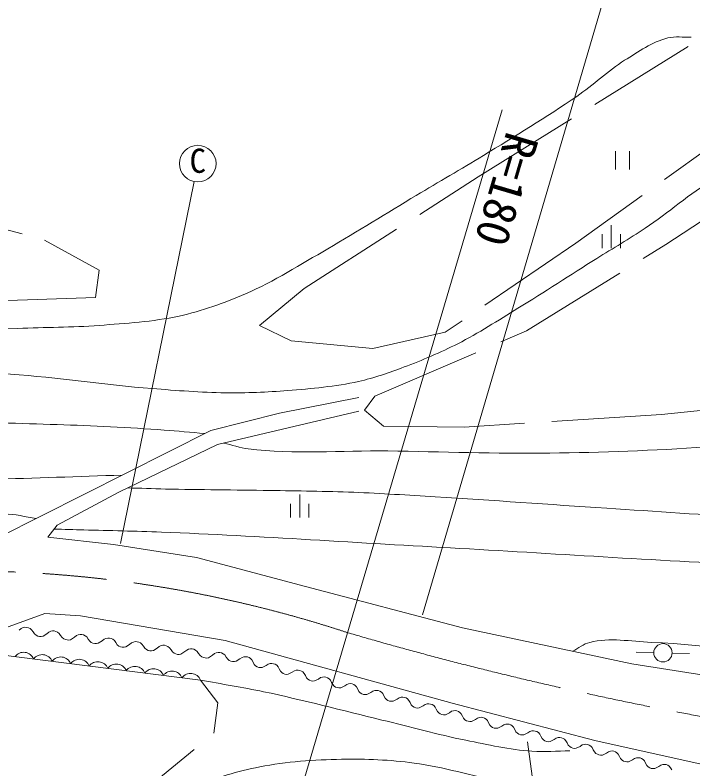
# Model space of a CAD drawing. Units: millimetres, scale not verified. Extents: x 40000 to 680000, y 20000 to 380000.
# Drawn here: x 216604 to 253621, y 291170 to 332319 of the extents above; entities that cross this region are included whole.
import ezdxf
from ezdxf.enums import TextEntityAlignment as Align

# ---------------------------------------------------------------- set-up
doc = ezdxf.new("R2010")
doc.units = ezdxf.units.MM
doc.header["$LTSCALE"] = 1000
doc.linetypes.add('CHAIN', pattern=[18.5, 12, -1.5, 3.5, -1.5])
doc.linetypes.add('DASHED', pattern=[7.5, 6, -1.5])
for name, color, linetype, lineweight in [('M-BGD', 7, 'Continuous', 13), ('M-BGD-EXST', 7, 'Continuous', 13), ('M-BMK', 2, 'CHAIN', 13), ('M-STR-HTXT', 7, 'Continuous', 13)]:
    doc.layers.add(name, color=color, linetype=linetype, lineweight=lineweight)
doc.styles.add('ＭＳ ゴシック', font='')
doc.styles.get('ＭＳ ゴシック').set_extended_font_data('MS Gothic')

msp = doc.modelspace()

# ---------------------------------------------------------------- linework, layer by layer
at = {"layer": 'M-BGD', "linetype": 'DASHED'}
for p, q in [((241889, 323490), (254089, 331054)), ((256947, 326853), (247222, 319864)), ((252143, 319792), (259271, 324463)), ((232390, 317390), (241889, 323490)), ((211200, 321946), (218219, 320037)), ((218219, 320037), (221200, 318390)), ((247222, 319864), (240094, 315002)), ((244532, 315080), (252143, 319792)), ((221200, 318390), (220990, 316900)), ((229950, 315368), (232390, 317390)), ((220990, 316900), (210559, 316560)), ((231675, 314531), (229950, 315368)), ((240094, 315002), (236137, 314113)), ((236248, 311513), (244532, 315080)), ((236137, 314113), (231675, 314531)), ((235684, 310752), (236248, 311513)), ((264790, 311868), (251910, 310508)), ((236718, 309881), (235684, 310752)), ((251910, 310508), (241122, 309828)), ((241122, 309828), (236718, 309881)), ((227673, 294787), (226729, 296017)), ((227464, 293125), (227673, 294787)), ((221740, 288433), (227464, 293125)), ((244589, 292654), (244891, 290377))]:
    msp.add_line(p, q, dxfattribs=at)
at = {"layer": 'M-BGD'}
for p, q in [((231037, 310586), (235371, 311446)), ((235383, 310702), (227656, 308878)), ((227296, 309651), (231037, 310586)), ((215723, 303812), (227296, 309651)), ((227656, 308878), (222264, 306275)), ((222264, 306275), (218907, 304474)), ((218907, 304474), (218395, 303824)), ((218395, 303824), (221986, 303417)), ((221986, 303417), (226517, 302708)), ((226517, 302708), (232462, 301137)), ((232462, 301137), (241044, 298880)), ((215636, 298715), (218224, 299656)), ((218224, 299656), (220185, 299534)), ((220185, 299534), (228080, 298174)), ((216834, 298749), (216942, 298838)), ((216942, 298838), (217043, 298882)), ((217043, 298882), (217141, 298901)), ((217141, 298901), (217237, 298898)), ((217237, 298898), (217330, 298876)), ((217330, 298876), (217420, 298833)), ((217420, 298833), (217507, 298764)), ((217507, 298764), (217588, 298651)), ((241044, 298880), (250281, 296904)), ((217588, 298651), (217669, 298538)), ((217669, 298538), (217755, 298469)), ((217755, 298469), (217846, 298426)), ((217846, 298426), (217938, 298404)), ((217938, 298404), (218034, 298401)), ((218034, 298401), (218132, 298420)), ((218132, 298420), (218341, 298553)), ((218341, 298553), (218448, 298642)), ((218448, 298642), (218550, 298686)), ((218550, 298686), (218648, 298705)), ((218648, 298705), (218743, 298702)), ((218743, 298702), (218836, 298680)), ((218836, 298680), (218926, 298637)), ((218926, 298637), (219013, 298568)), ((219013, 298568), (219094, 298455)), ((219094, 298455), (219175, 298342)), ((219175, 298342), (219262, 298273)), ((219639, 298223), (219847, 298357)), ((219847, 298357), (219955, 298445)), ((219955, 298445), (220056, 298490)), ((220056, 298490), (220154, 298509)), ((220154, 298509), (220250, 298506)), ((220250, 298506), (220343, 298484)), ((220343, 298484), (220433, 298441)), ((220433, 298441), (220520, 298372)), ((220520, 298372), (220601, 298259)), ((219262, 298273), (219352, 298230)), ((219352, 298230), (219445, 298208)), ((219445, 298208), (219540, 298205)), ((219540, 298205), (219639, 298223)), ((220601, 298259), (220682, 298146)), ((220682, 298146), (220768, 298076)), ((220768, 298076), (220859, 298034)), ((220859, 298034), (220951, 298012)), ((220951, 298012), (221047, 298009)), ((221047, 298009), (221145, 298027)), ((221145, 298027), (221354, 298161)), ((221354, 298161), (221461, 298249)), ((221461, 298249), (221563, 298294)), ((221563, 298294), (221661, 298313)), ((221661, 298313), (221756, 298310)), ((221756, 298310), (221849, 298288)), ((221849, 298288), (221939, 298245)), ((221939, 298245), (222026, 298176)), ((222026, 298176), (222107, 298063)), ((222107, 298063), (222188, 297950)), ((222188, 297950), (222275, 297880)), ((222652, 297831), (222860, 297965)), ((222860, 297965), (222968, 298053)), ((222968, 298053), (223069, 298098)), ((223069, 298098), (223167, 298117)), ((223167, 298117), (223263, 298114)), ((223263, 298114), (223356, 298092)), ((223356, 298092), (223446, 298049)), ((223446, 298049), (223533, 297980)), ((223533, 297980), (223614, 297867)), ((224576, 297902), (224674, 297920)), ((224674, 297920), (224769, 297918)), ((228080, 298174), (240472, 294758)), ((222275, 297880), (222365, 297837)), ((222365, 297837), (222458, 297815)), ((222458, 297815), (222553, 297813)), ((222553, 297813), (222652, 297831)), ((223614, 297867), (223695, 297754)), ((223695, 297754), (223781, 297684)), ((223781, 297684), (223872, 297641)), ((223872, 297641), (223964, 297619)), ((223964, 297619), (224060, 297617)), ((224060, 297617), (224158, 297635)), ((224158, 297635), (224367, 297769)), ((224367, 297769), (224474, 297857)), ((224474, 297857), (224576, 297902)), ((224769, 297918), (224862, 297896)), ((224862, 297896), (224952, 297853)), ((224952, 297853), (225039, 297784)), ((225039, 297784), (225120, 297671)), ((225120, 297671), (225201, 297558)), ((225201, 297558), (225288, 297488)), ((225665, 297439), (225873, 297573)), ((225873, 297573), (225981, 297661)), ((225981, 297661), (226082, 297706)), ((226082, 297706), (226180, 297724)), ((226180, 297724), (226276, 297722)), ((226276, 297722), (226369, 297700)), ((226369, 297700), (226459, 297657)), ((226459, 297657), (226546, 297588)), ((226546, 297588), (226627, 297475)), ((227487, 297465), (227589, 297510)), ((227589, 297510), (227687, 297528)), ((227687, 297528), (227782, 297526)), ((227782, 297526), (227875, 297504)), ((215592, 297429), (226729, 296017)), ((225288, 297488), (225378, 297445)), ((225378, 297445), (225471, 297423)), ((225471, 297423), (225566, 297421)), ((225566, 297421), (225665, 297439)), ((226627, 297475), (226708, 297361)), ((226708, 297361), (226794, 297292)), ((226794, 297292), (226885, 297249)), ((226885, 297249), (226977, 297227)), ((226977, 297227), (227073, 297225)), ((227073, 297225), (227171, 297243)), ((227171, 297243), (227380, 297377)), ((227380, 297377), (227487, 297465)), ((227875, 297504), (227965, 297461)), ((227965, 297461), (228052, 297392)), ((228052, 297392), (228133, 297278)), ((228133, 297278), (228214, 297165)), ((228214, 297165), (228301, 297096)), ((228301, 297096), (228391, 297053)), ((228678, 297047), (228886, 297180)), ((228886, 297180), (229001, 297256)), ((229001, 297256), (229105, 297289)), ((229105, 297289), (229202, 297296)), ((229202, 297296), (229294, 297282)), ((229294, 297282), (229380, 297250)), ((229380, 297250), (229462, 297197)), ((229462, 297197), (229537, 297118)), ((229537, 297118), (229601, 296997)), ((228391, 297053), (228484, 297031)), ((228484, 297031), (228579, 297029)), ((228579, 297029), (228678, 297047)), ((229601, 296997), (229665, 296875)), ((229665, 296875), (229740, 296797)), ((229740, 296797), (229822, 296744)), ((229822, 296744), (229908, 296711)), ((229908, 296711), (230000, 296698)), ((230000, 296698), (230097, 296705)), ((230097, 296705), (230316, 296813)), ((230316, 296813), (230430, 296889)), ((230430, 296889), (230534, 296921)), ((230534, 296921), (230631, 296928)), ((230631, 296928), (230723, 296915)), ((230723, 296915), (230810, 296882)), ((230810, 296882), (230891, 296829)), ((230891, 296829), (230966, 296751)), ((230966, 296751), (231030, 296629)), ((250281, 296904), (259112, 295510)), ((231030, 296629), (231094, 296508)), ((231094, 296508), (231169, 296429)), ((231169, 296429), (231251, 296376)), ((231251, 296376), (231338, 296344)), ((231338, 296344), (231429, 296330)), ((231429, 296330), (231526, 296337)), ((231526, 296337), (231745, 296446)), ((231745, 296446), (231859, 296521)), ((231859, 296521), (231963, 296554)), ((231963, 296554), (232060, 296561)), ((232060, 296561), (232152, 296547)), ((232152, 296547), (232239, 296515)), ((232239, 296515), (232320, 296462)), ((232320, 296462), (232395, 296383)), ((232395, 296383), (232459, 296262)), ((232459, 296262), (232523, 296140)), ((232523, 296140), (232598, 296062)), ((232598, 296062), (232680, 296009)), ((232680, 296009), (232767, 295976)), ((232767, 295976), (232859, 295963)), ((232859, 295963), (232956, 295970)), ((232956, 295970), (233174, 296078)), ((233174, 296078), (233289, 296154)), ((233289, 296154), (233392, 296186)), ((233392, 296186), (233489, 296193)), ((233489, 296193), (233581, 296180)), ((233581, 296180), (233668, 296147)), ((233668, 296147), (233750, 296094)), ((233750, 296094), (233825, 296016)), ((233825, 296016), (233888, 295894)), ((233888, 295894), (233952, 295773)), ((233952, 295773), (234027, 295694)), ((234027, 295694), (234109, 295641)), ((234109, 295641), (234196, 295609)), ((234196, 295609), (234288, 295595)), ((234288, 295595), (234385, 295602)), ((234385, 295602), (234603, 295711)), ((234603, 295711), (234718, 295786)), ((234718, 295786), (234821, 295819)), ((234821, 295819), (234918, 295826)), ((234918, 295826), (235010, 295812)), ((235010, 295812), (235097, 295780)), ((235097, 295780), (235179, 295727)), ((235179, 295727), (235254, 295648)), ((235254, 295648), (235318, 295527)), ((235318, 295527), (235382, 295405)), ((236147, 295419), (236251, 295451)), ((236251, 295451), (236348, 295458)), ((236348, 295458), (236439, 295445)), ((235382, 295405), (235457, 295327)), ((235457, 295327), (235538, 295274)), ((235538, 295274), (235625, 295241)), ((235625, 295241), (235717, 295228)), ((235717, 295228), (235814, 295235)), ((235814, 295235), (236032, 295343)), ((236032, 295343), (236147, 295419)), ((236439, 295445), (236526, 295412)), ((236526, 295412), (236608, 295360)), ((236608, 295360), (236683, 295281)), ((236683, 295281), (236747, 295159)), ((236747, 295159), (236811, 295038)), ((237461, 294976), (237576, 295051)), ((237576, 295051), (237680, 295084)), ((237680, 295084), (237777, 295091)), ((237777, 295091), (237869, 295078)), ((237869, 295078), (237955, 295045)), ((237955, 295045), (238037, 294992)), ((236811, 295038), (236886, 294959)), ((236886, 294959), (236967, 294906)), ((236967, 294906), (237054, 294874)), ((237054, 294874), (237146, 294860)), ((237146, 294860), (237243, 294867)), ((237243, 294867), (237461, 294976)), ((238037, 294992), (238112, 294913)), ((238112, 294913), (238176, 294792)), ((238176, 294792), (238240, 294670)), ((238240, 294670), (238315, 294592)), ((238891, 294608), (239005, 294684)), ((239005, 294684), (239109, 294717)), ((239109, 294717), (239206, 294724)), ((239206, 294724), (239298, 294710)), ((239298, 294710), (239385, 294678)), ((239385, 294678), (239466, 294625)), ((240472, 294758), (248263, 292719)), ((238315, 294592), (238397, 294539)), ((238397, 294539), (238483, 294506)), ((238483, 294506), (238575, 294493)), ((238575, 294493), (238672, 294500)), ((238672, 294500), (238891, 294608)), ((239466, 294625), (239541, 294546)), ((239541, 294546), (239605, 294425)), ((239605, 294425), (239669, 294303)), ((239669, 294303), (239744, 294224)), ((239744, 294224), (239826, 294171)), ((240101, 294132), (240320, 294241)), ((240320, 294241), (240434, 294316)), ((240434, 294316), (240538, 294349)), ((240538, 294349), (240635, 294356)), ((240635, 294356), (240727, 294343)), ((240727, 294343), (240814, 294310)), ((240814, 294310), (240895, 294257)), ((240895, 294257), (240970, 294179)), ((239826, 294171), (239913, 294139)), ((239913, 294139), (240004, 294126)), ((240004, 294126), (240101, 294132)), ((240970, 294179), (241034, 294057)), ((241034, 294057), (241098, 293936)), ((241098, 293936), (241173, 293857)), ((241173, 293857), (241255, 293804)), ((241255, 293804), (241342, 293771)), ((241531, 293765), (241749, 293873)), ((241749, 293873), (241864, 293949)), ((241864, 293949), (241967, 293982)), ((241967, 293982), (242064, 293989)), ((242064, 293989), (242156, 293975)), ((242156, 293975), (242243, 293943)), ((242243, 293943), (242324, 293890)), ((242324, 293890), (242399, 293811)), ((242399, 293811), (242463, 293690)), ((241342, 293771), (241434, 293758)), ((241434, 293758), (241531, 293765)), ((242463, 293690), (242527, 293568)), ((242527, 293568), (242602, 293489)), ((242602, 293489), (242684, 293437)), ((242684, 293437), (242771, 293404)), ((242771, 293404), (242863, 293391)), ((242863, 293391), (242960, 293398)), ((242960, 293398), (243178, 293506)), ((243178, 293506), (243293, 293581)), ((243293, 293581), (243396, 293614)), ((243396, 293614), (243493, 293621)), ((243493, 293621), (243585, 293608)), ((243585, 293608), (243672, 293575)), ((243672, 293575), (243754, 293522)), ((243754, 293522), (243829, 293444)), ((243829, 293444), (243893, 293322)), ((243893, 293322), (243957, 293201)), ((243957, 293201), (244032, 293122)), ((244032, 293122), (244113, 293069)), ((244113, 293069), (244200, 293037)), ((244200, 293037), (244292, 293023)), ((244292, 293023), (244389, 293030)), ((244389, 293030), (244607, 293138)), ((244607, 293138), (244722, 293214)), ((244722, 293214), (244826, 293247)), ((244826, 293247), (244923, 293254)), ((244923, 293254), (245014, 293240)), ((245014, 293240), (245101, 293208)), ((245101, 293208), (245183, 293155)), ((245183, 293155), (245258, 293076)), ((245258, 293076), (245322, 292955)), ((245322, 292955), (245386, 292833)), ((245386, 292833), (245461, 292755)), ((245461, 292755), (245542, 292702)), ((245542, 292702), (245629, 292669)), ((245629, 292669), (245721, 292656)), ((245721, 292656), (245818, 292663)), ((245818, 292663), (246036, 292771)), ((246036, 292771), (246151, 292846)), ((246151, 292846), (246255, 292879)), ((246255, 292879), (246352, 292886)), ((246352, 292886), (246443, 292873)), ((246443, 292873), (246530, 292840)), ((246530, 292840), (246612, 292787)), ((246612, 292787), (246687, 292709)), ((246687, 292709), (246751, 292587)), ((246751, 292587), (246815, 292466)), ((248263, 292719), (258581, 290436)), ((246815, 292466), (246890, 292387)), ((246890, 292387), (246972, 292334)), ((246972, 292334), (247058, 292302)), ((247058, 292302), (247150, 292288)), ((247150, 292288), (247247, 292295)), ((247247, 292295), (247466, 292403)), ((247466, 292403), (247580, 292479)), ((247580, 292479), (247684, 292512)), ((247684, 292512), (247781, 292519)), ((247781, 292519), (247873, 292505)), ((247873, 292505), (247960, 292473)), ((247960, 292473), (248041, 292420)), ((248041, 292420), (248116, 292341)), ((248116, 292341), (248180, 292220)), ((248180, 292220), (248244, 292098)), ((248244, 292098), (248319, 292020)), ((248319, 292020), (248401, 291967)), ((248401, 291967), (248488, 291934)), ((248488, 291934), (248579, 291921)), ((248579, 291921), (248676, 291928)), ((248676, 291928), (248895, 292036)), ((248895, 292036), (249009, 292112)), ((249009, 292112), (249113, 292144)), ((249113, 292144), (249210, 292151)), ((249210, 292151), (249302, 292138)), ((249302, 292138), (249389, 292105)), ((249389, 292105), (249470, 292052)), ((249470, 292052), (249545, 291974)), ((249545, 291974), (249609, 291852)), ((249609, 291852), (249673, 291731)), ((250439, 291744), (250542, 291777)), ((250542, 291777), (250639, 291784)), ((250639, 291784), (250731, 291770)), ((250731, 291770), (250818, 291738)), ((249673, 291731), (249748, 291652)), ((249748, 291652), (249830, 291599)), ((249830, 291599), (249917, 291567)), ((249917, 291567), (250009, 291553)), ((250009, 291553), (250106, 291560)), ((250106, 291560), (250324, 291669)), ((250324, 291669), (250439, 291744)), ((250818, 291738), (250899, 291685)), ((250899, 291685), (250974, 291606)), ((250974, 291606), (251038, 291485)), ((251038, 291485), (251102, 291363)), ((251102, 291363), (251177, 291285)), ((251753, 291301), (251868, 291377)), ((251868, 291377), (251971, 291409)), ((251971, 291409), (252068, 291416)), ((252068, 291416), (252160, 291403)), ((252160, 291403), (252247, 291370)), ((252247, 291370), (252329, 291318)), ((251177, 291285), (251259, 291232)), ((251259, 291232), (251346, 291199)), ((251346, 291199), (251438, 291186)), ((251438, 291186), (251535, 291193)), ((251535, 291193), (251753, 291301)), ((252329, 291318), (252404, 291239)), ((252404, 291239), (252468, 291117))]:
    msp.add_line(p, q, dxfattribs=at)
for centre in [(217075, 296955), (218087, 296826), (219100, 296698), (220112, 296570), (221125, 296441), (222137, 296313), (223149, 296185), (224162, 296056), (225174, 295928), (226187, 295800)]:
    msp.add_arc(centre, 584, 21.872, 143.6794, dxfattribs=at)
for points, knots in [([(123403, 276902), (124054, 277427), (124667, 278005), (125357, 278478), (126334, 279148), (127450, 279597), (128436, 280256), (129150, 280733), (129846, 281245), (130481, 281824), (131159, 282443), (131802, 283110), (132351, 283846), (133114, 284868), (133672, 286027), (134303, 287134), (135195, 288699), (135980, 290323), (136895, 291875), (137600, 293072), (138245, 294321), (139125, 295396), (139944, 296393), (140912, 297269), (141926, 298068), (143457, 299275), (145141, 300285), (146841, 301240), (148157, 301980), (149515, 302658), (150919, 303215), (153330, 304173), (155876, 304749), (158344, 305551), (161378, 306537), (164366, 307666), (167418, 308595), (169746, 309304), (172098, 309935), (174459, 310524), (177009, 311160), (179574, 311740), (182151, 312255), (184118, 312648), (186093, 312998), (188077, 313289), (190285, 313613), (192501, 313880), (194723, 314079), (198240, 314394), (201771, 314535), (205297, 314718), (209114, 314917), (212934, 315065), (216753, 315218), (218233, 315277), (219716, 315267), (221192, 315381), (222654, 315493), (224130, 315573), (225561, 315892), (226804, 316169), (228019, 316591), (229186, 317100), (230752, 317784), (232201, 318711), (233683, 319563), (235314, 320502), (236902, 321514), (238516, 322480), (239734, 323209), (240967, 323911), (242176, 324653), (243892, 325705), (245622, 326739), (247277, 327883), (248175, 328503), (248969, 329270), (249893, 329851), (250641, 330321), (251390, 330850), (252246, 331071), (252657, 331177), (253094, 331094), (253518, 331106)], [0, 0, 0, 0, 1, 1, 1, 2, 2, 2, 3, 3, 3, 4, 4, 4, 5, 5, 5, 6, 6, 6, 7, 7, 7, 8, 8, 8, 9, 9, 9, 10, 10, 10, 11, 11, 11, 12, 12, 12, 13, 13, 13, 14, 14, 14, 15, 15, 15, 16, 16, 16, 17, 17, 17, 18, 18, 18, 19, 19, 19, 20, 20, 20, 21, 21, 21, 22, 22, 22, 23, 23, 23, 24, 24, 24, 25, 25, 25, 26, 26, 26, 27, 27, 27, 28, 28, 28, 28]), ([(148174, 292492), (148419, 292930), (148585, 293423), (148910, 293805), (150081, 295180), (151748, 296038), (153151, 297175), (154545, 298304), (155799, 299620), (157299, 300602), (158941, 301677), (160756, 302469), (162551, 303263), (165386, 304517), (168328, 305518), (171242, 306574), (172586, 307061), (173923, 307576), (175297, 307969), (177823, 308691), (180402, 309218), (182978, 309735), (186769, 310496), (190584, 311145), (194411, 311699), (196737, 312035), (199070, 312333), (201412, 312524), (204350, 312763), (207300, 312908), (210248, 312924), (212283, 312936), (214318, 312853), (216348, 312715), (218935, 312540), (221502, 312135), (224087, 311931), (225421, 311826), (226757, 311719), (228095, 311704), (229229, 311692), (230365, 311732), (231496, 311824), (232790, 311930), (234093, 312040), (235361, 312320), (236210, 312508), (237033, 312806), (237848, 313110), (238846, 313484), (239833, 313897), (240783, 314381), (241915, 314957), (242980, 315656), (244064, 316317), (245514, 317202), (246936, 318132), (248375, 319036), (249253, 319588), (250150, 320109), (251012, 320686), (252286, 321538), (253441, 322568), (254754, 323358), (255369, 323729), (256012, 324064), (256682, 324323), (257339, 324576), (258038, 324702), (258716, 324892)], [0, 0, 0, 0, 1, 1, 1, 2, 2, 2, 3, 3, 3, 4, 4, 4, 5, 5, 5, 6, 6, 6, 7, 7, 7, 8, 8, 8, 9, 9, 9, 10, 10, 10, 11, 11, 11, 12, 12, 12, 13, 13, 13, 14, 14, 14, 15, 15, 15, 16, 16, 16, 17, 17, 17, 18, 18, 18, 19, 19, 19, 20, 20, 20, 21, 21, 21, 22, 22, 22, 23, 23, 23, 23]), ([(226950, 309476), (226213, 309541), (225478, 309619), (224741, 309670), (222797, 309805), (220851, 309904), (218904, 309964), (216883, 310026), (214859, 310120), (212839, 310034), (210728, 309944), (208633, 309623), (206529, 309424), (204653, 309246), (202766, 309162), (200900, 308901), (198681, 308591), (196492, 308099), (194294, 307663), (191651, 307139), (189006, 306618), (186382, 306008), (183117, 305249), (179861, 304440), (176639, 303515), (173861, 302718), (170951, 302199), (168378, 300884), (167760, 300568), (167145, 300182), (166705, 299646), (166575, 299489), (166531, 299278), (166444, 299094)], [0, 0, 0, 0, 1, 1, 1, 2, 2, 2, 3, 3, 3, 4, 4, 4, 5, 5, 5, 6, 6, 6, 7, 7, 7, 8, 8, 8, 9, 9, 9, 10, 10, 10, 11, 11, 11, 11]), ([(261198, 309386), (260245, 309309), (259292, 309241), (258340, 309154), (257002, 309032), (255671, 308842), (254331, 308747), (251493, 308547), (248647, 308448), (245802, 308410), (242855, 308371), (239908, 308485), (236960, 308526), (234419, 308563), (231859, 308328), (229338, 308643), (228884, 308699), (228447, 308854), (228001, 308960)], [0, 0, 0, 0, 1, 1, 1, 2, 2, 2, 3, 3, 3, 4, 4, 4, 5, 5, 5, 6, 6, 6, 6]), ([(194914, 304556), (195386, 304899), (195796, 305349), (196329, 305585), (197246, 305991), (198283, 306050), (199275, 306195), (201519, 306524), (203789, 306665), (206055, 306788), (209124, 306954), (212202, 306898), (215274, 306979), (217668, 307042), (220061, 307132), (222454, 307208)], [0, 0, 0, 0, 1, 1, 1, 2, 2, 2, 3, 3, 3, 4, 4, 4, 5, 5, 5, 5]), ([(222755, 306512), (223441, 306491), (224127, 306464), (224812, 306449), (226710, 306406), (228608, 306405), (230506, 306371), (232037, 306344), (233569, 306330), (235099, 306270), (236585, 306213), (238069, 306113), (239553, 306022), (242673, 305832), (245791, 305603), (248911, 305403), (251579, 305231), (254245, 305025), (256916, 304903), (258244, 304842), (259573, 304766), (260902, 304787), (263392, 304826), (265878, 305038), (268361, 305240), (270942, 305450), (273521, 305690), (276088, 306030), (277492, 306217), (278888, 306463), (280282, 306716), (281316, 306903), (282343, 307126), (283373, 307332)], [0, 0, 0, 0, 1, 1, 1, 2, 2, 2, 3, 3, 3, 4, 4, 4, 5, 5, 5, 6, 6, 6, 7, 7, 7, 8, 8, 8, 9, 9, 9, 10, 10, 10, 11, 11, 11, 11]), ([(218741, 304264), (219280, 304248), (219818, 304231), (220357, 304215), (221769, 304175), (223182, 304157), (224594, 304099), (230031, 303876), (235461, 303503), (240895, 303207), (246463, 302905), (252027, 302494), (257600, 302305), (261442, 302176), (265288, 302039), (269129, 302148), (272457, 302244), (275778, 302521), (279090, 302854), (282107, 303158), (285112, 303578), (288109, 304031), (291467, 304538), (294802, 305181), (298148, 305756)], [0, 0, 0, 0, 1, 1, 1, 2, 2, 2, 3, 3, 3, 4, 4, 4, 5, 5, 5, 6, 6, 6, 7, 7, 7, 8, 8, 8, 8]), ([(213366, 303896), (213808, 304236), (214176, 304702), (214691, 304916), (215096, 305085), (215558, 305092), (215998, 305091), (216591, 305088), (217173, 304924), (217761, 304840)], [0, 0, 0, 0, 1, 1, 1, 2, 2, 2, 3, 3, 3, 3]), ([(247060, 297593), (247368, 297756), (247646, 297997), (247984, 298080), (249072, 298349), (250228, 298130), (251348, 298080), (254570, 297938), (257763, 297352), (260986, 297226), (264324, 297096), (267670, 297192), (271007, 297331), (273324, 297427), (275641, 297569), (277944, 297836), (280439, 298125), (282926, 298514), (285386, 299021), (288527, 299669), (291600, 300613), (294711, 301392), (296597, 301863), (298451, 302504), (300375, 302786), (302010, 303025), (303674, 303103), (305325, 303030), (306848, 302963), (308360, 302694), (309856, 302402), (311532, 302076), (313203, 301686), (314823, 301148), (316418, 300618), (317893, 299773), (319477, 299213), (321515, 298492), (323662, 298106), (325699, 297383), (327331, 296804), (328865, 295973), (330492, 295379), (332402, 294681), (334341, 294047), (336313, 293549), (337472, 293256), (338645, 292995), (339834, 292869), (341799, 292661), (343784, 292788), (345760, 292747)], [0, 0, 0, 0, 1, 1, 1, 2, 2, 2, 3, 3, 3, 4, 4, 4, 5, 5, 5, 6, 6, 6, 7, 7, 7, 8, 8, 8, 9, 9, 9, 10, 10, 10, 11, 11, 11, 12, 12, 12, 13, 13, 13, 14, 14, 14, 15, 15, 15, 16, 16, 16, 17, 17, 17, 17]), ([(226729, 296017), (227879, 295806), (229035, 295626), (230178, 295385), (232345, 294927), (234486, 294356), (236639, 293839), (238165, 293473), (239678, 293049), (241217, 292735), (242413, 292491), (243612, 292222), (244830, 292131), (245518, 292080), (246209, 292154), (246898, 292166)], [0, 0, 0, 0, 1, 1, 1, 2, 2, 2, 3, 3, 3, 4, 4, 4, 5, 5, 5, 5]), ([(218959, 285017), (220067, 285814), (221160, 286634), (222282, 287410), (223659, 288362), (224954, 289468), (226465, 290187), (227568, 290712), (228765, 291039), (229963, 291279), (231431, 291574), (232939, 291667), (234436, 291698), (235758, 291724), (237088, 291667), (238398, 291489), (239994, 291271), (241548, 290814), (243116, 290443), (245525, 289873), (247919, 289238), (250320, 288630), (253145, 287914), (255942, 287075), (258793, 286468), (260978, 286002), (263168, 285465), (265398, 285335), (267245, 285227), (269114, 285340), (270941, 285631), (272378, 285860), (273744, 286418), (275158, 286764), (276441, 287078), (277738, 287333), (279028, 287618)], [0, 0, 0, 0, 1, 1, 1, 2, 2, 2, 3, 3, 3, 4, 4, 4, 5, 5, 5, 6, 6, 6, 7, 7, 7, 8, 8, 8, 9, 9, 9, 10, 10, 10, 11, 11, 11, 12, 12, 12, 12])]:
    msp.add_open_spline(points, degree=3, knots=knots, dxfattribs=at)
at = {"layer": 'M-BGD-EXST'}
for p, q in [((249400, 324897), (249400, 323897)), ((250150, 324897), (250150, 323897)), ((226380, 323231), (222358, 303484)), ((249157, 320855), (249157, 319605)), ((248657, 320355), (248657, 319605)), ((249657, 320355), (249657, 319605)), ((232151, 306141), (232151, 304891)), ((231651, 305641), (231651, 304891)), ((232651, 305641), (232651, 304891)), ((251484, 297521), (250518, 297547)), ((252484, 297492), (253431, 297462))]:
    msp.add_line(p, q, dxfattribs=at)
for centre, radius in [((226580, 324211), 1000), ((251984, 297508), 500)]:
    msp.add_circle(centre, radius, dxfattribs=at)
at = {"layer": 'M-BMK'}
for centre, radius, start, end in [((213722, 234640), 67340, 71.79223, 90.46976), ((288735, 483439), 192550, 253.72205, 261.94262)]:
    msp.add_arc(centre, radius, start, end, dxfattribs=at)
at = {"layer": 'M-STR-HTXT'}
for p, q in [((238859, 299586), (251499, 342555)), ((226113, 269383), (243212, 327149))]:
    msp.add_line(p, q, dxfattribs=at)

# ---------------------------------------------------------------- texts
at = {"layer": 'M-BGD-EXST', "style": 'ＭＳ ゴシック'}
msp.add_text('C', height=1320, dxfattribs=at).set_placement((226580, 323311), align=Align.BOTTOM_CENTER)
at = {"layer": 'M-STR-HTXT', "style": 'ＭＳ ゴシック'}
msp.add_text('R=180', height=1833, rotation=253.511, dxfattribs=at).set_placement((242932, 326205), align=Align.BOTTOM_LEFT)

doc.saveas('drawing.dxf')
